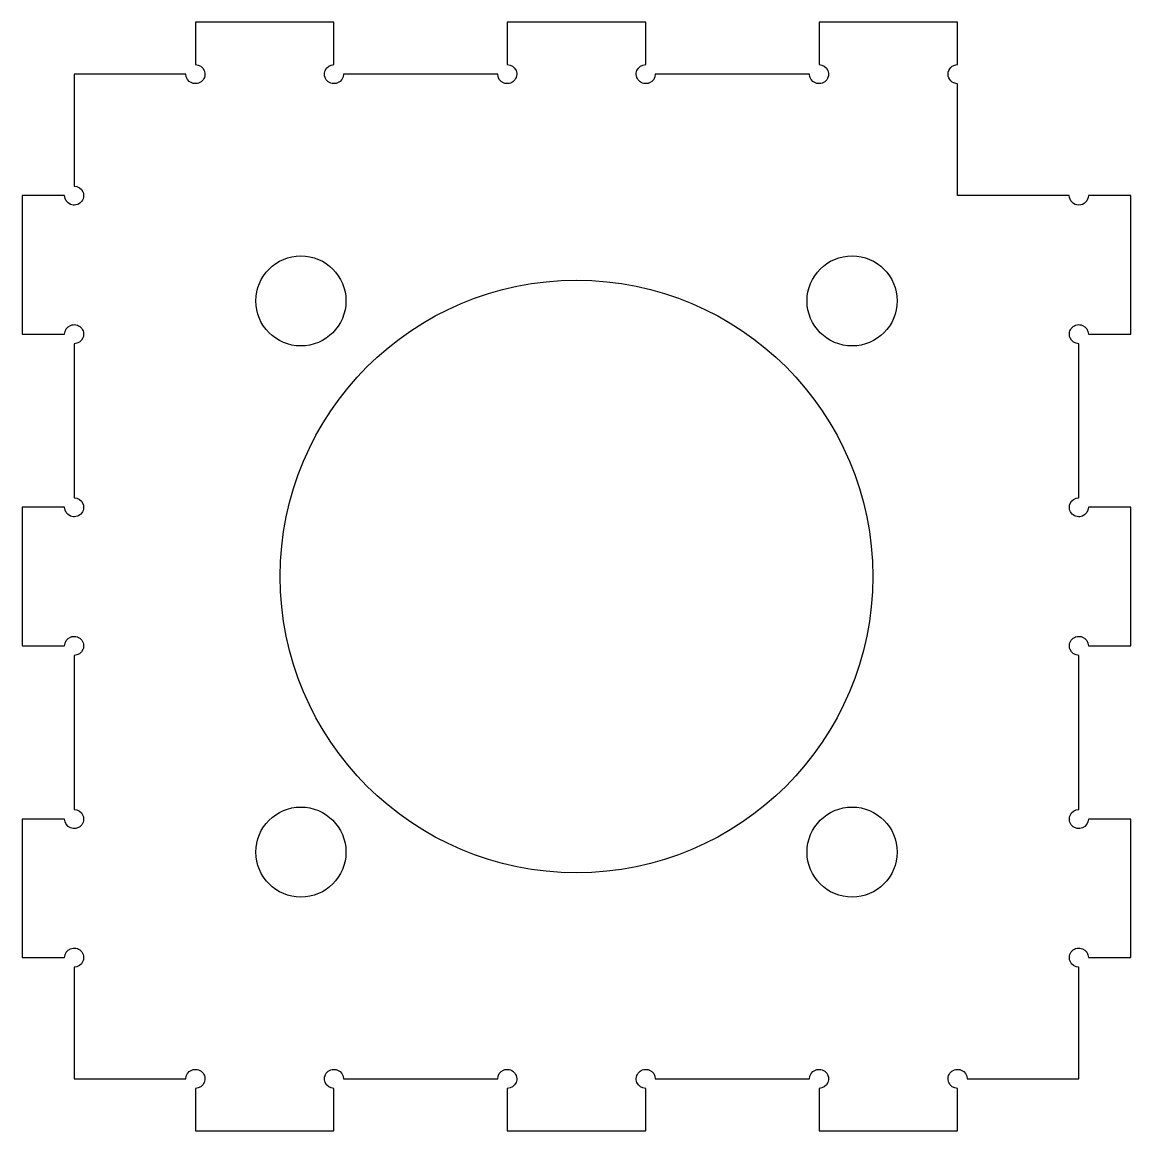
# Model space of a CAD drawing. Header units: millimetres. Extents: x -32 to 32, y -32 to 32.
import ezdxf

# ---------------------------------------------------------------- set-up
doc = ezdxf.new("R2010")
doc.units = ezdxf.units.MM
doc.layers.get('0').update_dxf_attribs({"linetype": 'CONTINUOUS'})

msp = doc.modelspace()

# ---------------------------------------------------------------- linework, layer by layer
msp.add_lwpolyline([(-29.55, 13.989, -2.414214), (-29, 13.439), (-29, 4.545, -2.414214), (-29.55, 3.995), (-32, 3.995), (-32, -4.005), (-29.55, -4.005, -2.414214), (-29, -4.555), (-29, -13.45, -2.414214), (-29.55, -14), (-32, -14), (-32, -22), (-29.55, -22, -2.414214), (-29, -22.55), (-29, -29), (-22.55, -29, -2.414214), (-22, -29.55), (-22, -32), (-14, -32), (-14, -29.55, -2.414214), (-13.45, -29), (-4.55, -29, -2.414214), (-4, -29.55), (-4, -32), (4, -32), (4, -29.55, -2.414214), (4.55, -29), (13.45, -29, -2.414214), (14, -29.55), (14, -32), (22, -32), (22, -29.55, -2.414214), (22.55, -29), (29, -29), (29, -22.55, -2.414214), (29.55, -22), (32, -22), (32, -14), (29.55, -14, -2.414214), (29, -13.45), (29, -4.555, -2.414214), (29.55, -4.005), (32, -4.005), (32, 3.995), (29.55, 3.995, -2.414214), (29, 4.545), (29, 13.439, -2.414214), (29.55, 13.989), (32, 13.989), (32, 21.989), (29.55, 21.989, -1), (28.45, 21.989), (22, 21.989), (22, 28.45, -1), (22, 29.55), (22, 32), (14, 32), (14, 29.55, -2.414214), (13.45, 29), (4.55, 29, -2.414214), (4, 29.55), (4, 32), (-4, 32), (-4, 29.55, -2.414214), (-4.55, 29), (-13.45, 29, -2.414214), (-14, 29.55), (-14, 32), (-22, 32), (-22, 29.55, -2.414214), (-22.55, 29), (-29, 29), (-29, 22.539, -2.414214), (-29.55, 21.989), (-32, 21.989), (-32, 13.989)], format="xyb", close=True)
for centre, radius in [((-15.91, 15.91), 2.6), ((15.91, 15.91), 2.6), ((0, 0), 17.105), ((-15.91, -15.91), 2.6), ((15.91, -15.91), 2.6)]:
    msp.add_circle(centre, radius)

doc.saveas('drawing.dxf')
